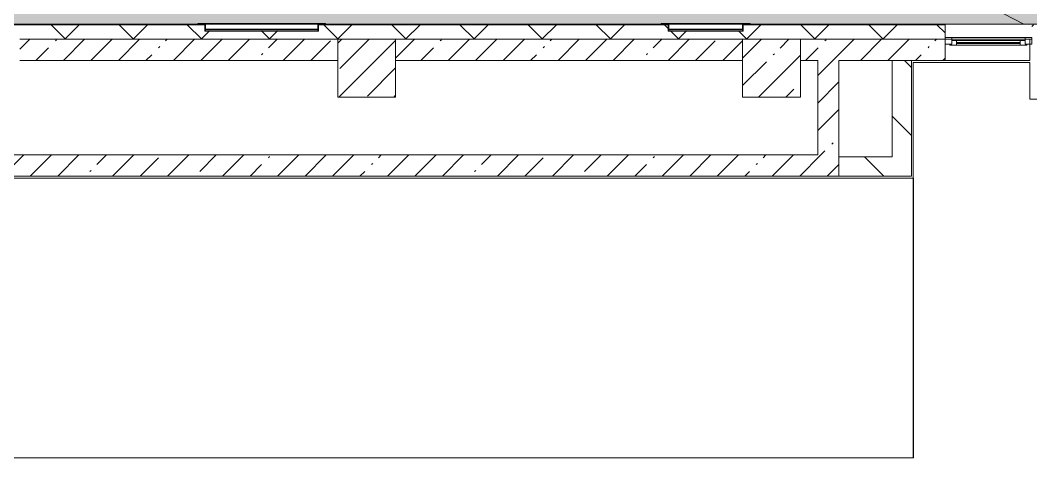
# Model space of a CAD drawing. Header units: millimetres. Extents: x 81303 to 275082, y -8553 to 29000.
# Drawn here: x 170587 to 181072, y 10859 to 15398 of the extents above; entities that cross this region are included whole.
import ezdxf

# ---------------------------------------------------------------- set-up
doc = ezdxf.new("R2010")
doc.units = ezdxf.units.MM
for name, color, linetype, lineweight in [('A-DETL-8', 7, 'Continuous', 5), ('A-GENM-1', 7, 'Continuous', 5), ('A-GLAZ-3', 7, 'Continuous', 5), ('A-WALL', 7, 'Continuous', 9), ('A-WALL-3', 7, 'Continuous', 5), ('I-WALL-3', 7, 'Continuous', 5), ('S-COLS-3', 7, 'Continuous', 5)]:
    doc.layers.add(name, color=color, linetype=linetype, lineweight=lineweight)
doc.layers.add('A-DETL-GENF-2', color=7, linetype='Continuous', lineweight=9, true_color=0xc0c0c0, transparency=0.4)
for name, color, linetype, lineweight, true_color in [('A-FLOR-1', 7, 'Continuous', 5, 0xb7b7b7), ('A-FLOR-2', 7, 'Continuous', 5, 0xaaaaaa), ('A-GENM-2', 7, 'Continuous', 5, 0x737373), ('A-WALL-4', 7, 'Continuous', 5, 0x737373)]:
    doc.layers.add(name, color=color, linetype=linetype, lineweight=lineweight, true_color=true_color)
pattern_1 = [(45, (148072.5, 0), (-285.123, 285.123), []), (45, (148357.62, 0), (-285.123, 285.123), [504.031, -100.806, 16.764, -84.042])]
pattern_2 = [(135, (148072.5, 0), (-353.5534, -353.5534), [])]

# ---------------------------------------------------------------- blocks, each defined once
blk = doc.blocks.new('BSC_Колонна _Прямоугольная - 600х600-V25-3_10_3_птичка')
at = {"layer": 'S-COLS-3'}
h = blk.add_hatch(dxfattribs=at)
h.set_pattern_fill('FP_52', color=256, style=0, pattern_type=2)
h.set_pattern_definition([(45, (-26110, -14900), (-285.123, 285.123), []), (45, (-25824.88, -14900), (-285.123, 285.123), [504.031, -100.806, 16.764, -84.042])])
h.paths.add_polyline_path([(-300, -300), (300, -300), (300, 300), (-300, 300), (-300, -208)])
for p, q in [((300, 300), (-300, 300)), ((-300, 300), (-300, -300)), ((300, -300), (300, 300)), ((-300, -300), (300, -300))]:
    blk.add_line(p, q, dxfattribs=at)
blk = doc.blocks.new('BSC_Колонна _Прямоугольная - 600х600-V60-3_10_3_птичка')
at = {"layer": 'S-COLS-3'}
h = blk.add_hatch(dxfattribs=at)
h.set_pattern_fill('FP_94', color=256, style=0, pattern_type=2)
h.set_pattern_definition([(45, (-30310, -14900), (-285.123, 285.123), []), (45, (-30024.88, -14900), (-285.123, 285.123), [504.031, -100.806, 16.764, -84.042])])
h.paths.add_polyline_path([(-300, -300), (300, -300), (300, 300), (-300, 300), (-300, -208)])
for p, q in [((300, 300), (-300, 300)), ((-300, 300), (-300, -300)), ((300, -300), (300, 300)), ((-300, -300), (300, -300))]:
    blk.add_line(p, q, dxfattribs=at)
blk = doc.blocks.new('120_Окно_СКБ_1Ст - 120_Окно_СКБ_1Ст_900х2500_h_-20705657-3_10_3_птичка')
at = {"layer": 'A-GLAZ-3'}
for p, q in [((-450, -127), (-450, -57)), ((-450, -57), (-380, -57)), ((450, -57), (-450, -57)), ((-380, -57), (-380, -127)), ((380, -87), (-380, -87)), ((-380, -87), (-380, -127)), ((-330, -137), (-330, -87)), ((330, -137), (330, -87)), ((380, -127), (380, -57)), ((380, -57), (450, -57)), ((380, -127), (380, -87)), ((450, -57), (450, -127)), ((-380, -127), (-450, -127)), ((-450, -127), (-400, -127)), ((-380, -127), (-400, -127)), ((-400, -127), (-400, -137)), ((-400, -137), (400, -137)), ((400, -137), (-400, -137)), ((-330, -107), (330, -107)), ((330, -117), (-330, -117)), ((450, -127), (380, -127)), ((400, -127), (380, -127)), ((400, -127), (450, -127)), ((400, -137), (400, -127))]:
    blk.add_line(p, q, dxfattribs=at)
blk = doc.blocks.new('Уголок вложенный - Уголок вложенный-23831105-3_10_3_птичка')
at = {"layer": 'A-GENM-1'}
for p, q in [((29237, 15288), (29237, 15349)), ((29244, 15358), (29244, 15285)), ((29244, 15285), (29240, 15285))]:
    blk.add_line(p, q, dxfattribs=at)
at = {"layer": 'A-GENM-1', "flags": 128}
for points in [[(29237, 15349), (29237, 15351), (29236, 15353), (29235, 15355), (29234, 15356), (29232, 15357), (29230, 15358), (29228, 15358)], [(29240, 15285), (29239, 15285), (29239, 15285), (29238, 15286), (29238, 15286), (29237, 15287), (29237, 15287), (29237, 15288)]]:
    blk.add_lwpolyline(points, dxfattribs=at)
at = {"layer": 'A-GENM-2'}
for p, q in [((29164, 15365), (29244, 15365)), ((29164, 15361), (29164, 15365)), ((29228, 15358), (29167, 15358)), ((29244, 15365), (29244, 15358))]:
    blk.add_line(p, q, dxfattribs=at)
at = {"layer": 'A-GENM-2', "flags": 128}
blk.add_lwpolyline([(29167, 15358), (29166, 15358), (29166, 15358), (29165, 15359), (29165, 15359), (29164, 15360), (29164, 15360), (29164, 15361)], dxfattribs=at)
blk = doc.blocks.new('Уголок вложенный - Уголок вложенный-V137-3_10_3_птичка')
at = {"layer": 'A-GENM-1'}
for p, q in [((30010, 15285), (30010, 15358)), ((30017, 15349), (30017, 15288)), ((30014, 15285), (30010, 15285))]:
    blk.add_line(p, q, dxfattribs=at)
at = {"layer": 'A-GENM-1', "flags": 128}
for points in [[(30026, 15358), (30024, 15358), (30022, 15357), (30020, 15356), (30019, 15355), (30018, 15353), (30017, 15351), (30017, 15349)], [(30017, 15288), (30017, 15287), (30017, 15287), (30016, 15286), (30016, 15286), (30015, 15285), (30015, 15285), (30014, 15285)]]:
    blk.add_lwpolyline(points, dxfattribs=at)
at = {"layer": 'A-GENM-2'}
for p, q in [((30010, 15365), (30090, 15365)), ((30010, 15358), (30010, 15365)), ((30087, 15358), (30026, 15358)), ((30090, 15365), (30090, 15361))]:
    blk.add_line(p, q, dxfattribs=at)
at = {"layer": 'A-GENM-2', "flags": 128}
blk.add_lwpolyline([(30090, 15361), (30090, 15360), (30090, 15360), (30089, 15359), (30089, 15359), (30088, 15358), (30088, 15358), (30087, 15358)], dxfattribs=at)
blk = doc.blocks.new('Уголок вложенный - Уголок вложенный-V138-3_10_3_птичка')
at = {"layer": 'A-GENM-1'}
blk.add_line((30010, 15285), (29244, 15285), dxfattribs=at)
at = {"layer": 'A-GENM-1', "flags": 128}
for points in [[(29237, 15349), (29237, 15351), (29236, 15353), (29235, 15355), (29234, 15356), (29232, 15357), (29230, 15358), (29228, 15358)], [(30026, 15358), (30024, 15358), (30022, 15357), (30020, 15356), (30019, 15355), (30018, 15353), (30017, 15351), (30017, 15349)]]:
    blk.add_lwpolyline(points, dxfattribs=at)
at = {"layer": 'A-GENM-2'}
blk.add_line((29244, 15365), (30010, 15365), dxfattribs=at)
blk = doc.blocks.new('Полоса с поворотом - Полоса с поворотом-23831239-3_10_3_птичка')
at = {"layer": 'A-GENM-1'}
for p, q in [((25603, 15306), (24437, 15306)), ((24437, 15298), (25603, 15298))]:
    blk.add_line(p, q, dxfattribs=at)
at = {"layer": 'A-GENM-2'}
blk.add_line((24437, 15363), (25603, 15363), dxfattribs=at)
blk = doc.blocks.new('Уголок вложенный - Уголок вложенный-23831240-3_10_3_птичка')
at = {"layer": 'A-GENM-1'}
blk.add_line((25603, 15285), (24437, 15285), dxfattribs=at)
at = {"layer": 'A-GENM-1', "flags": 128}
for points in [[(24430, 15349), (24430, 15351), (24429, 15353), (24428, 15355), (24427, 15356), (24425, 15357), (24423, 15358), (24421, 15358)], [(25619, 15358), (25617, 15358), (25615, 15357), (25614, 15356), (25612, 15355), (25611, 15353), (25610, 15351), (25610, 15349)]]:
    blk.add_lwpolyline(points, dxfattribs=at)
at = {"layer": 'A-GENM-2'}
blk.add_line((24437, 15365), (25603, 15365), dxfattribs=at)
blk = doc.blocks.new('Полоса с поворотом - Полоса с поворотом-23831104-3_10_3_птичка')
at = {"layer": 'A-GENM-1'}
for p, q in [((19783, 15306), (19017, 15306)), ((19017, 15298), (19783, 15298))]:
    blk.add_line(p, q, dxfattribs=at)
at = {"layer": 'A-GENM-2'}
blk.add_line((19017, 15363), (19783, 15363), dxfattribs=at)

msp = doc.modelspace()

# ---------------------------------------------------------------- hatches: boundary and pattern name
at = {"layer": 'A-DETL-GENF-2'}
msp.add_hatch(color=256, dxfattribs=at).paths.add_polyline_path([(147144.7, 14774.9), (147804.5, 14774.9), (147804.5, 15358), (186832.5, 15358), (186832.5, 23888.3), (182000.6, 23888.3), (182000.6, 27398.1), (145663.4, 27398.1), (145663.4, 14774.9), (146678.6, 14774.9)])
at = {"layer": 'A-WALL-3'}
h = msp.add_hatch(dxfattribs=at)
h.set_pattern_fill('FP_58', color=256, style=0, pattern_type=2)
h.set_pattern_definition([(45, (148072.5, 0), (-353.5534, 353.5534), []), (135, (148072.5, 0), (-353.5534, -353.5534), [])])
h.paths.add_polyline_path([(190026.1, 15200), (190232.5, 15200), (190232.5, 15350), (185882.5, 15350), (185882.5, 15200), (188161.7, 15200)])
h.paths.add_polyline_path([(178082.5, 15200), (180182.5, 15200), (180182.5, 15350), (178089.5, 15349), (178089.5, 15288), (178082.5, 15285), (177309.5, 15288), (177309.5, 15350), (173682.8, 15349), (173682.8, 15288), (173675.8, 15285), (172502.8, 15288), (172502.8, 15350), (167862.5, 15349), (167862.5, 15288), (167855.5, 15285), (167082.5, 15288), (167082.5, 15350), (162855.5, 15349), (162855.5, 15288), (162848.5, 15285), (162675.5, 15288), (162675.3, 15350), (160932.5, 15350), (160932.5, 15200), (178073.2, 15200)])
h.paths.add_polyline_path([(182732.5, 15200), (183482.5, 15200), (183482.5, 15350), (182732.5, 15350)])
h.paths.add_polyline_path([(181682.5, 15200), (181832.5, 15200), (181832.5, 15350), (181682.5, 15350), (181682.5, 15270.2)])
h.paths.add_polyline_path([(156332.5, 15200), (156332.5, 15350), (155732.5, 15350), (155732.5, 15200)])
h.paths.add_polyline_path([(157832.5, 15200), (157832.5, 15350), (157232.5, 15350), (157232.5, 15200), (157399, 15200)])
h.paths.add_polyline_path([(152738, 15200), (154832.5, 15200), (154832.5, 15350), (148112.5, 15350), (148112.5, 15293), (147962.5, 15293), (147962.5, 15200), (152732.5, 15200)])
h.paths.add_polyline_path([(181312.5, 15200), (181307.5, 15350), (181082.5, 15350), (181082.5, 15200)])
at = {"layer": 'I-WALL-3'}
h = msp.add_hatch(dxfattribs=at)
h.set_pattern_fill('FP_54', color=256, style=0, pattern_type=2)
h.set_pattern_definition(pattern_1)
h.paths.add_polyline_path([(180182.5, 14980), (180182.5, 15200), (178682.5, 15200), (178682.5, 14980), (179833.7, 14980)])
h.paths.add_polyline_path([(162882.5, 14980), (166182.8, 14980), (166182.8, 15200), (162382.5, 15200), (162382.5, 14980)])
h.paths.add_polyline_path([(178082.5, 14980), (178082.5, 15200), (174482.5, 15200), (174482.5, 14980), (177907.5, 14980)])
h.paths.add_polyline_path([(173882.5, 14980), (173882.5, 15200), (170582.5, 15200), (170582.5, 14980), (173246.5, 14980)])
h.paths.add_polyline_path([(166782.8, 14980), (169982.5, 14980), (169982.5, 15200), (166782.8, 15200)])
h = msp.add_hatch(dxfattribs=at)
h.set_pattern_fill('FP_54', color=256, style=0, pattern_type=2)
h.set_pattern_definition(pattern_1)
h.paths.add_polyline_path([(179082.5, 14000), (179082.5, 14980), (178862.5, 14980), (178862.5, 14000)])
h = msp.add_hatch(dxfattribs=at)
h.set_pattern_fill('FP_57', color=256, style=0, pattern_type=2)
h.set_pattern_definition(pattern_2)
h.paths.add_polyline_path([(179833.7, 13980), (179833.7, 14980), (179633.7, 14980), (179633.7, 13980)])
h = msp.add_hatch(dxfattribs=at)
h.set_pattern_fill('FP_54', color=256, style=0, pattern_type=2)
h.set_pattern_definition(pattern_1)
h.paths.add_polyline_path([(179082.5, 13780), (179082.5, 14000), (168282.5, 14000), (168282.5, 13780), (178839.7, 13780)])
h = msp.add_hatch(dxfattribs=at)
h.set_pattern_fill('FP_57', color=256, style=0, pattern_type=2)
h.set_pattern_definition(pattern_2)
h.paths.add_polyline_path([(179082.5, 13780), (179833.7, 13780), (179833.7, 13980), (179082.5, 13980)])

# ---------------------------------------------------------------- linework, layer by layer
at = {"layer": 'A-DETL-8'}
msp.add_line((147804.5, 15358), (186832.5, 15358), dxfattribs=at)
at = {"layer": 'A-FLOR-1'}
msp.add_line((181000.7, 15358), (162632.5, 24880), dxfattribs=at)
at = {"layer": 'A-FLOR-2'}
for p, q in [((181062.5, 14960), (179853.7, 14960)), ((179853.7, 14960), (179853.7, 10859)), ((181062.5, 14580), (181062.5, 14960)), ((181702.5, 14580), (181062.5, 14580)), ((179854.7, 13759), (168314.7, 13759)), ((179854.7, 10859), (179854.7, 13759)), ((168303.5, 10859), (179854.7, 10859))]:
    msp.add_line(p, q, dxfattribs=at)
at = {"layer": 'A-WALL'}
for p, q in [((172504.5, 15353), (167860.7, 15353)), ((172503.2, 15350), (167862.1, 15350)), ((177311.2, 15353), (173681, 15353)), ((177309.9, 15350), (173682.3, 15350)), ((180182.5, 15353), (178087.7, 15353)), ((180182.5, 15350), (178089.1, 15350)), ((173882.5, 15200), (170582.5, 15200)), ((178082.5, 15200), (174482.5, 15200)), ((180182.5, 15200), (178682.5, 15200)), ((179833.7, 14980), (179633.7, 14980))]:
    msp.add_line(p, q, dxfattribs=at)
at = {"layer": 'A-WALL-3'}
for p, q in [((180182.5, 15200), (180182.5, 15358)), ((170582.5, 15200), (173882.5, 15200)), ((174482.5, 15200), (178082.5, 15200)), ((178682.5, 15200), (181082.5, 15200))]:
    msp.add_line(p, q, dxfattribs=at)
at = {"layer": 'A-WALL-4'}
for p, q in [((172432.8, 15358), (167932.5, 15358)), ((172506.7, 15358), (172493.8, 15358)), ((173691.8, 15358), (173678.8, 15358)), ((177239.5, 15358), (173752.8, 15358)), ((177313.4, 15358), (177300.5, 15358)), ((178098.5, 15358), (178085.6, 15358)), ((181305.5, 15358), (178159.5, 15358))]:
    msp.add_line(p, q, dxfattribs=at)
at = {"layer": 'I-WALL-3'}
for p, q in [((180182.5, 14980), (180182.5, 15200)), ((181062.5, 14980), (181062.5, 15200)), ((170582.5, 14980), (173882.5, 14980)), ((174482.5, 14980), (178082.5, 14980)), ((178682.5, 14980), (178862.5, 14980)), ((178862.5, 14980), (178862.5, 14000)), ((179082.5, 14980), (179633.7, 14980)), ((179082.5, 13780), (179082.5, 14980)), ((179633.7, 14980), (179633.7, 13980)), ((179833.7, 13780), (179833.7, 14980)), ((181062.5, 14980), (179833.7, 14980)), ((178862.5, 14000), (168282.5, 14000)), ((179633.7, 13980), (179082.5, 13980)), ((168282.5, 13780), (179833.7, 13780))]:
    msp.add_line(p, q, dxfattribs=at)

# ---------------------------------------------------------------- block references
at = {"layer": 'A-GENM-1'}
for name, p in [('Уголок вложенный - Уголок вложенный-23831105-3_10_3_птичка', (143265.8, 0)), ('Уголок вложенный - Уголок вложенный-23831240-3_10_3_птичка', (148072.5, 0)), ('Уголок вложенный - Уголок вложенный-V137-3_10_3_птичка', (143665.8, 0)), ('Уголок вложенный - Уголок вложенный-23831105-3_10_3_птичка', (148072.5, 0)), ('Уголок вложенный - Уголок вложенный-V138-3_10_3_птичка', (148072.5, 0)), ('Уголок вложенный - Уголок вложенный-V137-3_10_3_птичка', (148072.5, 0))]:
    msp.add_blockref(name, p, dxfattribs=at)
at = {"layer": 'A-GENM-2'}
for name, p in [('Полоса с поворотом - Полоса с поворотом-23831239-3_10_3_птичка', (148072.5, 0)), ('Полоса с поворотом - Полоса с поворотом-23831104-3_10_3_птичка', (158299.5, 0))]:
    msp.add_blockref(name, p, dxfattribs=at)
at = {"layer": 'A-GLAZ-3'}
msp.add_blockref('120_Окно_СКБ_1Ст - 120_Окно_СКБ_1Ст_900х2500_h_-20705657-3_10_3_птичка', (180632.5, 15275), dxfattribs=at)
at = {"layer": 'S-COLS-3'}
for name, p in [('BSC_Колонна _Прямоугольная - 600х600-V25-3_10_3_птичка', (174182.5, 14900)), ('BSC_Колонна _Прямоугольная - 600х600-V60-3_10_3_птичка', (178382.5, 14900))]:
    msp.add_blockref(name, p, dxfattribs=at)

doc.saveas('drawing.dxf')
